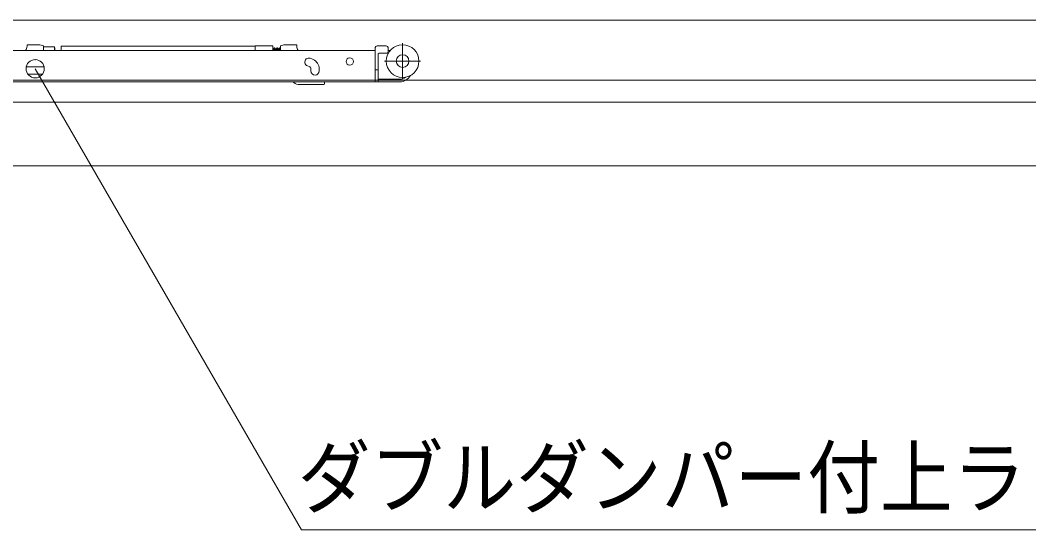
# Model space of a CAD drawing. Units: millimetres, scale not verified. Extents: x -6062 to 6062, y -3045 to 3045.
# Drawn here: x -5453 to -4900, y 120 to 400 of the extents above; entities that cross this region are included whole.
import ezdxf
from ezdxf.enums import TextEntityAlignment as Align

# ---------------------------------------------------------------- set-up
doc = ezdxf.new("R2010")
doc.units = ezdxf.units.MM
doc.header["$LTSCALE"] = 20
doc.layers.add('0-2_2寸法-3', color=7, linetype='Continuous', lineweight=9)
doc.layers.add('0-3_3一般', color=7, linetype='Continuous', lineweight=9)
doc.styles.add('ＭＳ ゴシック', font='')
doc.styles.get('ＭＳ ゴシック').set_extended_font_data('MS Gothic')

# ---------------------------------------------------------------- blocks, each defined once
blk = doc.blocks.new('グループ-156')
at = {"layer": '0-3_3一般'}
for p, q in [((18030, 8000), (-76990, 8000)), ((-69416.1, 7665.9), (-75522.1, 7665.9)), ((-73240.1, 7713.9), (-73240.1, 7727.9)), ((-73100.1, 7727.9), (-73240.1, 7727.9)), ((-73100.1, 7727.9), (-73060.1, 7717.9)), ((-73060.1, 7705.9), (-73060.1, 7717.9)), ((-73060.1, 7705.9), (-72940.1, 7705.9)), ((-73060.1, 7705.9), (-73060.1, 7665.9)), ((-72940.1, 7705.9), (-72940.1, 7665.9)), ((-72935.1, 7690.9), (-72935.1, 7665.9)), ((-72865.7, 7715.9), (-70735.7, 7715.9)), ((-72865.7, 7715.9), (-72865.7, 7665.9)), ((-70735.7, 7716.9), (-70541.7, 7716.9)), ((-70735.7, 7716.9), (-70735.7, 7665.9)), ((-70541.7, 7665.9), (-70541.7, 7716.9)), ((-70541.6, 7686.9), (-70541.7, 7687.5)), ((-70521.7, 7670.9), (-70522.4, 7665.9)), ((-70494.7, 7670.9), (-70495.4, 7665.9)), ((-70467.7, 7670.9), (-70468.4, 7665.9)), ((-70278.5, 7713.9), (-70278.5, 7727.9)), ((-69416.1, 7697.9), (-69416.1, 7665.1)), ((-69416.1, 7659.9), (-69416.1, 7665.1)), ((-69416.1, 7481.9), (-69416.1, 7659.9)), ((-69396.1, 7717.9), (-69296.1, 7717.9)), ((-69276.1, 7697.9), (-69276.1, 7655.9)), ((-69276.1, 7665.9), (-69253.7, 7665.9)), ((-69116.1, 7747.9), (-69116.1, 7351.9)), ((-70129.8, 7581.5), (-70111.1, 7574.7)), ((-69386.1, 7475.9), (-69386.1, 7625.9)), ((-69376.1, 7635.9), (-69296.1, 7635.9)), ((-69314.1, 7549.9), (-68918.1, 7549.9)), ((-69274.2, 7635.9), (-69296.1, 7635.9)), ((-70141.8, 7490.1), (-70160.6, 7496.9)), ((-70122.1, 7462.4), (-70122.1, 7461.9)), ((-70122.1, 7461.9), (-70122.1, 7441.9)), ((-70033.7, 7481.4), (-70033.8, 7481.9)), ((-70032.1, 7441.9), (-70032.1, 7461.9)), ((-69416.1, 7470.1), (-69416.1, 7481.9)), ((-69416.1, 7470.1), (-69416.1, 7455.9)), ((-69416.1, 7455.9), (-69416.1, 7345.9)), ((-69416.1, 7455.9), (-69386.1, 7455.9)), ((-69386.1, 7455.9), (-69386.1, 7475.9)), ((-69386.1, 7345.9), (-69386.1, 7455.9)), ((-76990, 7340), (18030, 7340)), ((-75522.1, 7321.9), (-69416.1, 7321.9)), ((-70310.1, 7313.8), (-70320.2, 7321.9)), ((-69972.7, 7301.9), (-69972.7, 7321.9)), ((-69416.1, 7345.9), (-69416.1, 7321.9)), ((-69416.1, 7321.9), (-69386.1, 7321.9)), ((-69386.1, 7321.9), (-69386.1, 7345.9)), ((-69146.1, 7321.9), (-69386.1, 7321.9)), ((-69376.1, 7351.9), (-69146.1, 7351.9)), ((-69982.7, 7291.9), (-70247.6, 7291.9)), ((-53000, 7100), (-77000, 7100)), ((-53320, 6400), (-76680, 6400))]:
    blk.add_line(p, q, dxfattribs=at)
for points in [[(-70538, 7665.9), (-70538.1, 7666.4), (-70538.2, 7667), (-70538.3, 7667.5), (-70538.3, 7668.1), (-70538.4, 7668.6), (-70538.5, 7669.2), (-70538.6, 7669.7), (-70538.6, 7670.2), (-70538.7, 7670.8), (-70538.8, 7671.3), (-70538.9, 7671.9), (-70538.9, 7672.4), (-70539, 7672.9), (-70539.1, 7673.5), (-70539.2, 7674), (-70539.3, 7674.6), (-70539.3, 7675.1), (-70539.4, 7675.7), (-70539.5, 7676.2), (-70539.6, 7676.7), (-70539.6, 7677.3), (-70539.7, 7677.8), (-70539.8, 7678.4), (-70539.9, 7678.9), (-70540, 7679.4), (-70540.1, 7680), (-70540.2, 7680.5), (-70540.3, 7681.1), (-70540.4, 7681.6), (-70540.5, 7682.1), (-70540.6, 7682.7), (-70540.7, 7683.2), (-70540.8, 7683.7), (-70540.9, 7684.3), (-70541.1, 7684.8), (-70541.2, 7685.3), (-70541.3, 7685.9), (-70541.4, 7686.4), (-70541.6, 7686.9)], [(-70524.3, 7694.4), (-70524.9, 7693.6), (-70525.5, 7692.6), (-70526.2, 7691.4), (-70526.8, 7690.1), (-70527.4, 7688.9), (-70527.9, 7687.6), (-70528.4, 7686.5), (-70528.9, 7685.3), (-70529.3, 7684.2), (-70529.7, 7683.1), (-70530.1, 7682), (-70530.4, 7681), (-70530.6, 7680), (-70530.9, 7679), (-70531, 7678), (-70531.2, 7677.1), (-70531.3, 7676.2), (-70531.4, 7675.3), (-70531.5, 7674.5), (-70531.5, 7673.7), (-70531.6, 7672.9), (-70531.7, 7672.1), (-70531.8, 7671.3), (-70531.9, 7670.6), (-70531.9, 7669.8), (-70532, 7669.1), (-70532.1, 7668.4), (-70532.2, 7667.8), (-70532.3, 7667.1), (-70532.3, 7666.5), (-70532.4, 7665.9)], [(-70524.5, 7686.7), (-70524.6, 7686.7), (-70524.8, 7686.7), (-70524.9, 7686.7), (-70524.9, 7686.6), (-70525, 7686.6), (-70525, 7686.5), (-70525.1, 7686.3), (-70525.1, 7686.1), (-70525, 7686), (-70525, 7685.7), (-70524.9, 7685.5), (-70524.8, 7685.2), (-70524.7, 7684.9), (-70524.5, 7684.5), (-70524.4, 7684.2), (-70524.2, 7683.8), (-70524, 7683.4), (-70523.9, 7683), (-70523.7, 7682.6), (-70523.6, 7682.2), (-70523.5, 7681.8), (-70523.4, 7681.4), (-70523.3, 7681), (-70523.2, 7680.6), (-70523.1, 7680.2), (-70523, 7679.8), (-70522.9, 7679.4), (-70522.9, 7679), (-70522.8, 7678.6), (-70522.8, 7678.2), (-70522.7, 7677.8), (-70522.7, 7677.4), (-70522.6, 7677), (-70522.6, 7676.6), (-70522.6, 7676.2), (-70522.5, 7675.8), (-70522.4, 7675.4), (-70522.4, 7674.9), (-70522.3, 7674.5)], [(-70511, 7665.9), (-70511.1, 7666.5), (-70511.2, 7667.1), (-70511.3, 7667.8), (-70511.4, 7668.4), (-70511.4, 7669.1), (-70511.5, 7669.8), (-70511.6, 7670.6), (-70511.7, 7671.3), (-70511.7, 7672.1), (-70511.8, 7672.9), (-70511.9, 7673.7), (-70512, 7674.5), (-70512, 7675.4), (-70512.1, 7676.2), (-70512.2, 7677.1), (-70512.3, 7678), (-70512.5, 7679), (-70512.7, 7680), (-70513, 7681), (-70513.3, 7682), (-70513.6, 7683.1), (-70514, 7684.2), (-70514.4, 7685.3), (-70514.9, 7686.5), (-70515.4, 7687.7), (-70515.9, 7688.9), (-70516.5, 7690.1), (-70517.1, 7691.4), (-70517.8, 7692.6), (-70518.4, 7693.6), (-70519.1, 7694.4), (-70519.7, 7695.1), (-70520.4, 7695.5), (-70521, 7695.8), (-70521.7, 7695.9), (-70522.3, 7695.8), (-70523, 7695.5), (-70523.6, 7695.1), (-70524.3, 7694.4)], [(-70522.3, 7674.5), (-70522.3, 7674.1), (-70522.2, 7673.6), (-70522.1, 7673.2), (-70522.1, 7672.8), (-70522, 7672.3), (-70521.9, 7671.9), (-70521.9, 7671.4), (-70521.8, 7671), (-70521.7, 7670.6), (-70521.6, 7670.1), (-70521.6, 7669.7), (-70521.5, 7669.3), (-70521.5, 7668.9), (-70521.4, 7668.5), (-70521.3, 7668.1), (-70521.3, 7667.7), (-70521.2, 7667.4), (-70521.2, 7667), (-70521.1, 7666.6), (-70521.1, 7666.3), (-70521, 7665.9)], [(-70497.3, 7694.4), (-70497.9, 7693.6), (-70498.5, 7692.6), (-70499.2, 7691.4), (-70499.8, 7690.1), (-70500.4, 7688.9), (-70500.9, 7687.6), (-70501.4, 7686.5), (-70501.9, 7685.3), (-70502.3, 7684.2), (-70502.7, 7683.1), (-70503.1, 7682), (-70503.4, 7681), (-70503.6, 7680), (-70503.9, 7679), (-70504, 7678), (-70504.2, 7677.1), (-70504.3, 7676.2), (-70504.4, 7675.3), (-70504.5, 7674.5), (-70504.5, 7673.7), (-70504.6, 7672.9), (-70504.7, 7672.1), (-70504.8, 7671.3), (-70504.9, 7670.6), (-70505, 7669.8), (-70505, 7669.1), (-70505.1, 7668.4), (-70505.2, 7667.8), (-70505.3, 7667.1), (-70505.3, 7666.5), (-70505.4, 7665.9)], [(-70497.5, 7686.7), (-70497.6, 7686.7), (-70497.7, 7686.7), (-70497.9, 7686.7), (-70497.9, 7686.6), (-70498, 7686.6), (-70498, 7686.5), (-70498.1, 7686.3), (-70498.1, 7686.2), (-70498, 7686), (-70498, 7685.7), (-70497.9, 7685.5), (-70497.8, 7685.2), (-70497.7, 7684.9), (-70497.5, 7684.5), (-70497.4, 7684.2), (-70497.2, 7683.8), (-70497, 7683.4), (-70496.9, 7683), (-70496.7, 7682.6), (-70496.6, 7682.2), (-70496.5, 7681.8), (-70496.4, 7681.4), (-70496.3, 7681), (-70496.2, 7680.6), (-70496.1, 7680.2), (-70496, 7679.8), (-70495.9, 7679.4), (-70495.9, 7679), (-70495.8, 7678.6), (-70495.8, 7678.2), (-70495.7, 7677.8), (-70495.7, 7677.4), (-70495.6, 7677), (-70495.6, 7676.6), (-70495.6, 7676.2), (-70495.5, 7675.8), (-70495.4, 7675.4), (-70495.4, 7674.9), (-70495.3, 7674.5)], [(-70484, 7665.9), (-70484.1, 7666.5), (-70484.2, 7667.1), (-70484.3, 7667.8), (-70484.4, 7668.4), (-70484.4, 7669.1), (-70484.5, 7669.8), (-70484.6, 7670.6), (-70484.7, 7671.3), (-70484.7, 7672.1), (-70484.8, 7672.9), (-70484.9, 7673.7), (-70485, 7674.5), (-70485, 7675.4), (-70485.1, 7676.2), (-70485.2, 7677.1), (-70485.3, 7678), (-70485.5, 7679), (-70485.7, 7680), (-70486, 7681), (-70486.3, 7682), (-70486.6, 7683.1), (-70487, 7684.2), (-70487.4, 7685.3), (-70487.9, 7686.5), (-70488.4, 7687.7), (-70488.9, 7688.9), (-70489.5, 7690.1), (-70490.1, 7691.4), (-70490.8, 7692.6), (-70491.4, 7693.6), (-70492.1, 7694.4), (-70492.7, 7695.1), (-70493.4, 7695.5), (-70494, 7695.8), (-70494.7, 7695.9), (-70495.3, 7695.8), (-70496, 7695.5), (-70496.6, 7695.1), (-70497.3, 7694.4)], [(-70495.3, 7674.5), (-70495.3, 7674.1), (-70495.2, 7673.6), (-70495.1, 7673.2), (-70495.1, 7672.8), (-70495, 7672.3), (-70494.9, 7671.9), (-70494.9, 7671.4), (-70494.8, 7671), (-70494.7, 7670.6), (-70494.6, 7670.1), (-70494.6, 7669.7), (-70494.5, 7669.3), (-70494.5, 7668.9), (-70494.4, 7668.5), (-70494.3, 7668.1), (-70494.3, 7667.7), (-70494.2, 7667.4), (-70494.2, 7667), (-70494.1, 7666.6), (-70494.1, 7666.3), (-70494, 7665.9)], [(-70474, 7691.2), (-70474.3, 7690.3), (-70474.6, 7689.2), (-70474.8, 7688.1), (-70475, 7686.9), (-70475.3, 7685.8), (-70475.4, 7684.7), (-70475.6, 7683.6), (-70475.8, 7682.5), (-70476, 7681.5), (-70476.2, 7680.5), (-70476.3, 7679.6), (-70476.5, 7678.7), (-70476.6, 7677.8), (-70476.8, 7676.9), (-70476.9, 7676.1), (-70477, 7675.3), (-70477.1, 7674.6), (-70477.3, 7673.9), (-70477.4, 7673.2), (-70477.5, 7672.5), (-70477.6, 7671.8), (-70477.7, 7671.1), (-70477.8, 7670.5), (-70477.9, 7669.9), (-70478, 7669.2), (-70478, 7668.6), (-70478.1, 7668.1), (-70478.2, 7667.5), (-70478.3, 7666.9), (-70478.4, 7666.4), (-70478.4, 7665.9)], [(-70458.5, 7675.8), (-70458.6, 7676.3), (-70458.6, 7676.9), (-70458.7, 7677.4), (-70458.8, 7678), (-70458.8, 7678.7), (-70458.9, 7679.3), (-70459, 7680), (-70459, 7680.6), (-70459.1, 7681.4), (-70459.1, 7682.1), (-70459.2, 7682.9), (-70459.3, 7683.6), (-70459.3, 7684.5), (-70459.4, 7685.3), (-70459.5, 7686.1), (-70459.6, 7686.9), (-70459.8, 7687.7), (-70460.1, 7688.4), (-70460.4, 7689.1), (-70460.9, 7689.8), (-70461.3, 7690.4), (-70461.9, 7691), (-70462.5, 7691.5), (-70463.2, 7692.1), (-70463.9, 7692.6), (-70464.7, 7693), (-70465.6, 7693.5), (-70466.5, 7693.8), (-70467.5, 7694.2), (-70468.4, 7694.4), (-70469.2, 7694.5), (-70470, 7694.5), (-70470.7, 7694.3), (-70471.4, 7694.1), (-70472, 7693.7), (-70472.6, 7693.3), (-70473.1, 7692.7), (-70473.6, 7692), (-70474, 7691.2)], [(-70470.5, 7686.7), (-70470.6, 7686.7), (-70470.8, 7686.7), (-70470.9, 7686.7), (-70470.9, 7686.6), (-70471, 7686.6), (-70471, 7686.5), (-70471.1, 7686.3), (-70471.1, 7686.1), (-70471, 7686), (-70471, 7685.7), (-70470.9, 7685.5), (-70470.8, 7685.2), (-70470.7, 7684.9), (-70470.5, 7684.5), (-70470.4, 7684.2), (-70470.2, 7683.8), (-70470, 7683.4), (-70469.9, 7683), (-70469.7, 7682.6), (-70469.6, 7682.2), (-70469.5, 7681.8), (-70469.4, 7681.4), (-70469.3, 7681), (-70469.2, 7680.6), (-70469.1, 7680.2), (-70469, 7679.8), (-70468.9, 7679.4), (-70468.9, 7679), (-70468.8, 7678.6), (-70468.8, 7678.2), (-70468.7, 7677.8), (-70468.7, 7677.4), (-70468.6, 7677), (-70468.6, 7676.6), (-70468.6, 7676.2), (-70468.5, 7675.8), (-70468.4, 7675.4), (-70468.4, 7674.9), (-70468.3, 7674.5)], [(-70468.3, 7674.5), (-70468.3, 7674.1), (-70468.2, 7673.6), (-70468.1, 7673.2), (-70468.1, 7672.8), (-70468, 7672.3), (-70467.9, 7671.9), (-70467.9, 7671.4), (-70467.8, 7671), (-70467.7, 7670.6), (-70467.6, 7670.1), (-70467.6, 7669.7), (-70467.5, 7669.3), (-70467.5, 7668.9), (-70467.4, 7668.5), (-70467.3, 7668.1), (-70467.3, 7667.7), (-70467.2, 7667.4), (-70467.2, 7667), (-70467.1, 7666.6), (-70467.1, 7666.3), (-70467, 7665.9)], [(-70458.5, 7665.9), (-70458.5, 7717.9), (-70418.5, 7727.9), (-70278.5, 7727.9)], [(-70129.7, 7481.9), (-70129.4, 7481.5), (-70129.1, 7481), (-70128.8, 7480.6), (-70128.4, 7480.1), (-70128.1, 7479.7), (-70127.8, 7479.2), (-70127.5, 7478.8), (-70127.2, 7478.3), (-70127, 7477.9), (-70126.7, 7477.4), (-70126.4, 7476.9), (-70126.1, 7476.4), (-70125.9, 7476), (-70125.6, 7475.5), (-70125.4, 7475), (-70125.1, 7474.5), (-70124.9, 7474), (-70124.7, 7473.5), (-70124.5, 7473), (-70124.2, 7472.5), (-70124, 7472), (-70123.8, 7471.5), (-70123.7, 7470.9), (-70123.5, 7470.4), (-70123.3, 7469.9), (-70123.2, 7469.4), (-70123, 7468.9), (-70122.9, 7468.3), (-70122.8, 7467.8), (-70122.6, 7467.3), (-70122.5, 7466.8), (-70122.5, 7466.2), (-70122.4, 7465.7), (-70122.3, 7465.1), (-70122.2, 7464.6), (-70122.2, 7464.1), (-70122.2, 7463.5), (-70122.1, 7463), (-70122.1, 7462.4)], [(-70032.1, 7461.9), (-70032.1, 7462.4), (-70032.1, 7462.9), (-70032.1, 7463.4), (-70032.1, 7463.9), (-70032.1, 7464.4), (-70032.1, 7464.9), (-70032.1, 7465.4), (-70032.2, 7465.9), (-70032.2, 7466.4), (-70032.2, 7466.9), (-70032.2, 7467.4), (-70032.3, 7467.9), (-70032.3, 7468.4), (-70032.3, 7468.9), (-70032.3, 7469.4), (-70032.4, 7469.9), (-70032.4, 7470.4), (-70032.5, 7470.9), (-70032.5, 7471.4), (-70032.5, 7471.9), (-70032.6, 7472.4), (-70032.6, 7472.9), (-70032.7, 7473.4), (-70032.7, 7473.9), (-70032.8, 7474.4), (-70032.8, 7474.9), (-70032.9, 7475.4), (-70033, 7475.9), (-70033, 7476.4), (-70033.1, 7476.9), (-70033.1, 7477.4), (-70033.2, 7477.9), (-70033.3, 7478.4), (-70033.3, 7478.9), (-70033.4, 7479.4), (-70033.5, 7479.9), (-70033.5, 7480.4), (-70033.6, 7480.9), (-70033.7, 7481.4)]]:
    blk.add_lwpolyline(points, dxfattribs=at)
for centre, radius in [((-69116.1, 7549.9), 180), ((-69696.1, 7545.9), 41), ((-69116.1, 7549.9), 70)]:
    blk.add_circle(centre, radius, dxfattribs=at)
for centre, radius, start, end in [((-73320.1, 7713.9), 80, 323.1301, 0), ((-72940.1, 7690.9), 5, 0, 90), ((-70198.5, 7713.9), 80, 180, 216.8699), ((-69396.1, 7697.9), 20, 90, 180), ((-69296.1, 7697.9), 20, 0, 90), ((-69296.1, 7655.9), 20, 270, 0), ((-70145.2, 7539.2), 45, 70, 250), ((-70152.1, 7461.9), 120, 9.59407, 70), ((-69376.1, 7625.9), 10, 90, 180), ((-70152.1, 7461.9), 30, 41.81031, 70), ((-70077.1, 7441.9), 45, 180, 0), ((-70247.6, 7391.9), 100, 231.34019, 270), ((-69376.1, 7361.9), 10, 180, 270), ((-69146.1, 7451.9), 130, 270, 332.1733), ((-69146.1, 7451.9), 100, 270, 307.50397), ((-69982.7, 7301.9), 10, 270, 0)]:
    blk.add_arc(centre, radius, start, end, dxfattribs=at)
blk = doc.blocks.new('グループ-157')
at = {"layer": '0-3_3一般'}
blk.add_line((19736.5, 8000), (-78863.5, 8000), dxfattribs=at)
blk = doc.blocks.new('グループ-158')
at = {"layer": '0-3_3一般'}
for name in ['グループ-157', 'グループ-156']:
    blk.add_blockref(name, (0, 0), dxfattribs=at)

msp = doc.modelspace()

# ---------------------------------------------------------------- linework, layer by layer
at = {"layer": '0-2_2寸法-3'}
for p, q in [((-5444.84, 378.29), (-5445.21, 378.29)), ((-5444.84, 378.29), (-5445.21, 378.29)), ((-5440.13, 374.29), (-5449.92, 374.29)), ((-5441.03, 370.29), (-5449.02, 370.29))]:
    msp.add_line(p, q, dxfattribs=at)
msp.add_lwpolyline([(-4699.94, 120), (-5298.78, 120), (-5445.02, 373.3)], dxfattribs=at)
msp.add_circle((-5445.02, 373.3), 5.01, dxfattribs=at)
msp.add_circle((-5445.02, 373.3), 5.01, dxfattribs=at)

# ---------------------------------------------------------------- block references
at = {"layer": '0-3_3一般', "xscale": 0.05, "yscale": 0.05}
msp.add_blockref('グループ-158', (-1787.5, 0), dxfattribs=at)

# ---------------------------------------------------------------- texts
at = {"layer": '0-2_2寸法-3', "style": 'ＭＳ ゴシック', "width": 0.9}
msp.add_text('ダブルダンパー付上ラ', height=32.55, dxfattribs=at).set_placement((-5300.88, 122.77), align=Align.BOTTOM_LEFT)

doc.saveas('drawing.dxf')
